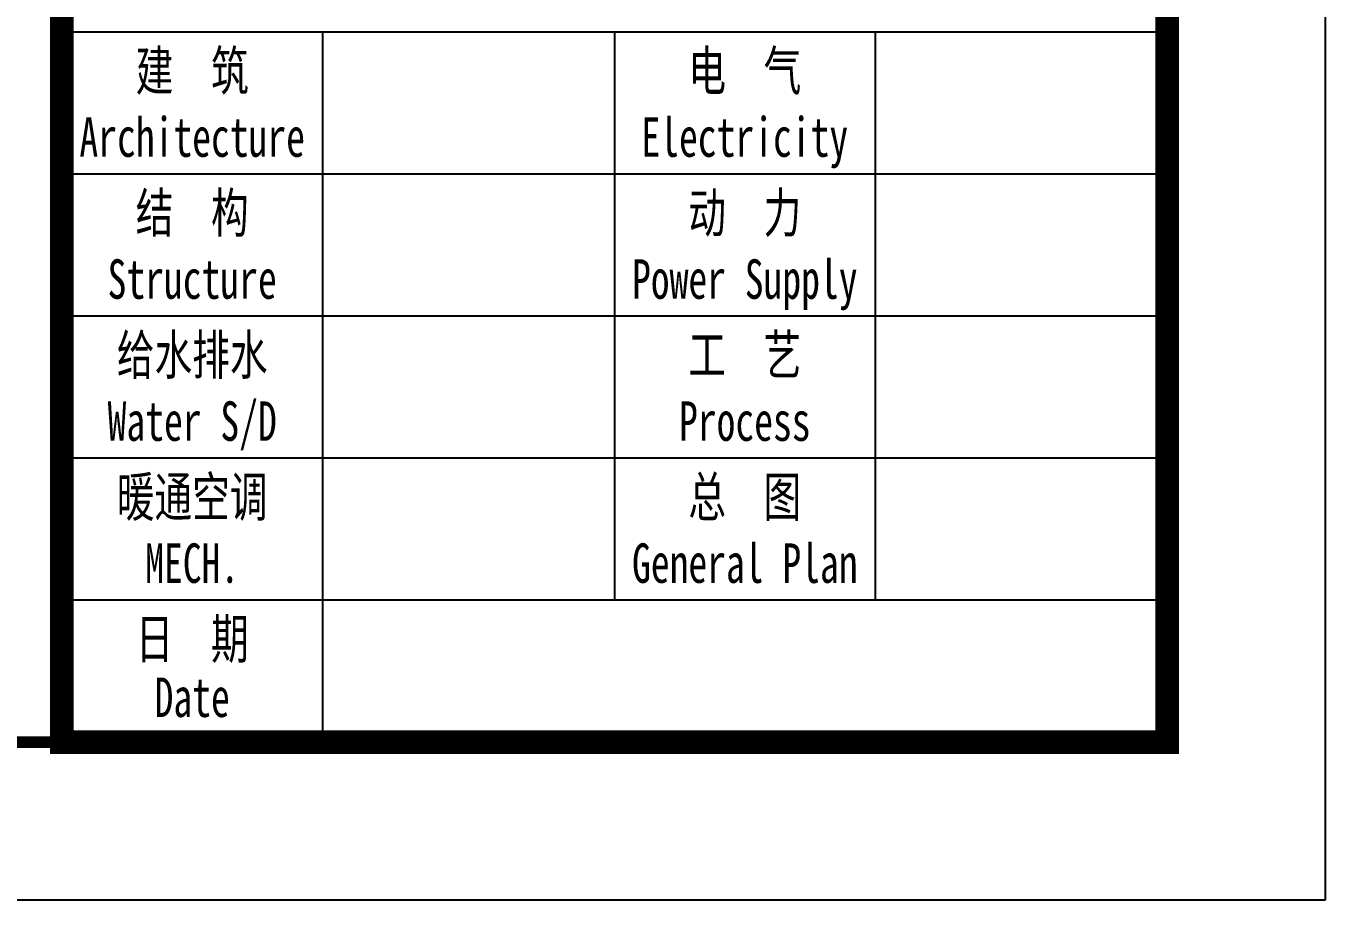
# Model space of a CAD drawing. Extents: x -89996 to 1006241, y -2176 to 440573.
# Drawn here: x 783042 to 787405, y 141094 to 144031 of the extents above; entities that cross this region are included whole.
import ezdxf
from ezdxf.enums import TextEntityAlignment as Align

# ---------------------------------------------------------------- set-up
doc = ezdxf.new("R2010")
doc.units = 0
doc.header["$LTSCALE"] = 1000
doc.header["$MEASUREMENT"] = 0
doc.layers.add('BORDER', color=7, linetype='Continuous')
doc.layers.add('PUB_TITLE', color=4, linetype='Continuous')
doc.styles.add('_gyy_title_ST', font='', dxfattribs={"width": 0.8})
doc.styles.get('_gyy_title_ST').set_extended_font_data('SimSun')

# ---------------------------------------------------------------- blocks, each defined once
blk = doc.blocks.new('A$C767023C3')
at = {"layer": 'PUB_TITLE'}
for p, q in [((0, -37404), (-4949.5, -37404)), ((-3782.8, -37404), (-3782.8, -40585.9)), ((-2474.7, -37404), (-2474.7, -39949.5)), ((-1308.1, -37404), (-1308.1, -39949.5)), ((0, -38040.4), (-4949.5, -38040.4)), ((0, -38676.8), (-4949.5, -38676.8)), ((0, -39313.1), (-4949.5, -39313.1)), ((0, -39949.5), (-4949.5, -39949.5))]:
    blk.add_line(p, q, dxfattribs=at)
at = {"layer": 'PUB_TITLE', "const_width": 106.1}
blk.add_lwpolyline([(-4949.5, 0), (0, 0), (0, -40585.9), (-4949.5, -40585.9)], close=True, dxfattribs=at)
at = {"layer": 'PUB_TITLE', "style": '_gyy_title_ST', "width": 0.7}
for s, height, p in [('建  筑', 176.77, (-4366.2, -37665.7)), ('电  气', 176.77, (-1891.4, -37665.7)), ('Architecture', 176.767, (-4366.2, -37962.6)), ('Electricity', 176.767, (-1891.4, -37962.6)), ('结  构', 176.77, (-4366.2, -38302)), ('动  力', 176.77, (-1891.4, -38302)), ('Structure', 176.77, (-4366.2, -38599)), ('Power Supply', 176.767, (-1891.4, -38599)), ('给水排水', 176.77, (-4366.2, -38938.4)), ('工  艺', 176.77, (-1891.4, -38938.4)), ('Water S/D', 176.77, (-4366.2, -39235.4)), ('Process', 176.77, (-1891.4, -39235.4)), ('暖通空调', 176.77, (-4366.2, -39574.7)), ('总  图', 176.77, (-1891.4, -39574.7)), ('MECH.', 176.77, (-4366.2, -39871.7)), ('General Plan', 176.767, (-1891.4, -39871.7)), ('日  期', 176.77, (-4366.2, -40211.1)), ('Date', 176.77, (-4366.2, -40472.7))]:
    blk.add_text(s, height=height, dxfattribs=at).set_placement(p, align=Align.CENTER)

msp = doc.modelspace()

# ---------------------------------------------------------------- linework, layer by layer
at = {"layer": 'BORDER', "const_width": 39.77}
msp.add_lwpolyline([(744132.15, 141624.01), (744132.15, 172063.4), (786874.57, 172063.4), (786874.57, 141624.01)], close=True, dxfattribs=at)
at = {"layer": 'PUB_TITLE'}
msp.add_lwpolyline([(742806.39, 141093.71), (742806.39, 172593.71), (787404.87, 172593.71), (787404.87, 141093.71)], close=True, dxfattribs=at)

# ---------------------------------------------------------------- block references
at = {"xscale": 0.75, "yscale": 0.75, "zscale": 0.75}
msp.add_blockref('A$C767023C3', (786874.57, 172063.4), dxfattribs=at)

doc.saveas('drawing.dxf')
